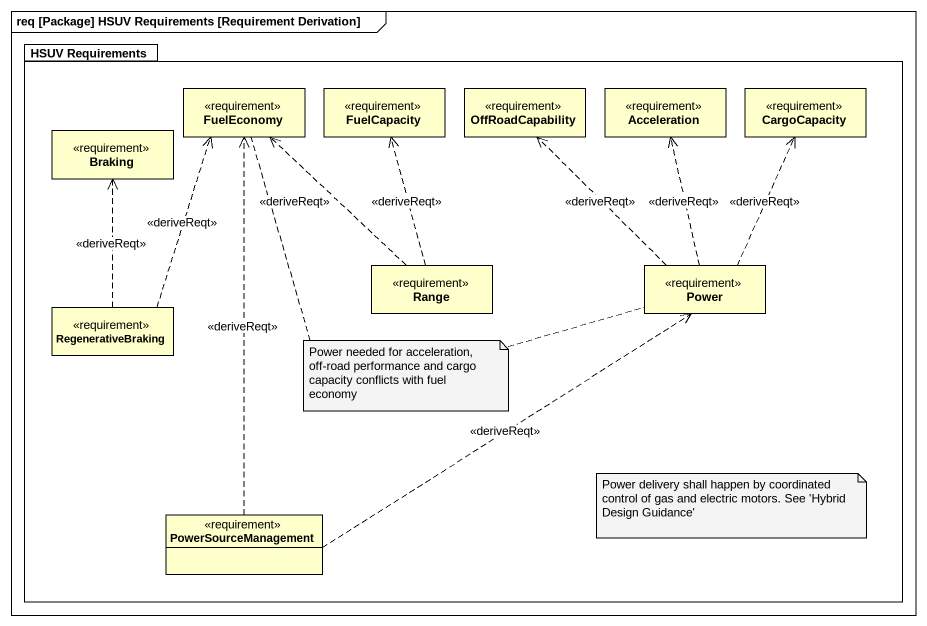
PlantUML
@startuml
mainframe req [Package] HSUV Requirements [Requirement Derivation]
hide circle
hide empty members
package "HSUV Requirements" as HSUV_Requirements {
  class FuelEconomy <<requirement>>
  class FuelCapacity <<requirement>>
  class OffRoadCapability <<requirement>>
  class Acceleration <<requirement>>
  class CargoCapacity <<requirement>>
  class Braking <<requirement>>
  class Range <<requirement>>
  class Power <<requirement>>
  class RegenerativeBraking <<requirement>>
  class PowerSourceManagement <<requirement>>
}
Range .up.> FuelEconomy : <<deriveReqt>>
Range .up.> FuelCapacity : <<deriveReqt>>
Power .up.> OffRoadCapability : <<deriveReqt>>
Power .up.> Acceleration : <<deriveReqt>>
Power .up.> CargoCapacity : <<deriveReqt>>
RegenerativeBraking .up.> FuelEconomy : <<deriveReqt>>
RegenerativeBraking .up.> Braking : <<deriveReqt>>
PowerSourceManagement .up.> FuelEconomy : <<deriveReqt>>
PowerSourceManagement .right.> Power : <<deriveReqt>>
note as N1
  Power needed for acceleration, off-road performance and cargo capacity conflicts with fuel economy
end note
N1 .. FuelEconomy
N1 .. Power
note as N2
  Power delivery shall happen by coordinated control of gas and electric motors. See 'Hybrid Design Guidance'
end note
@enduml
